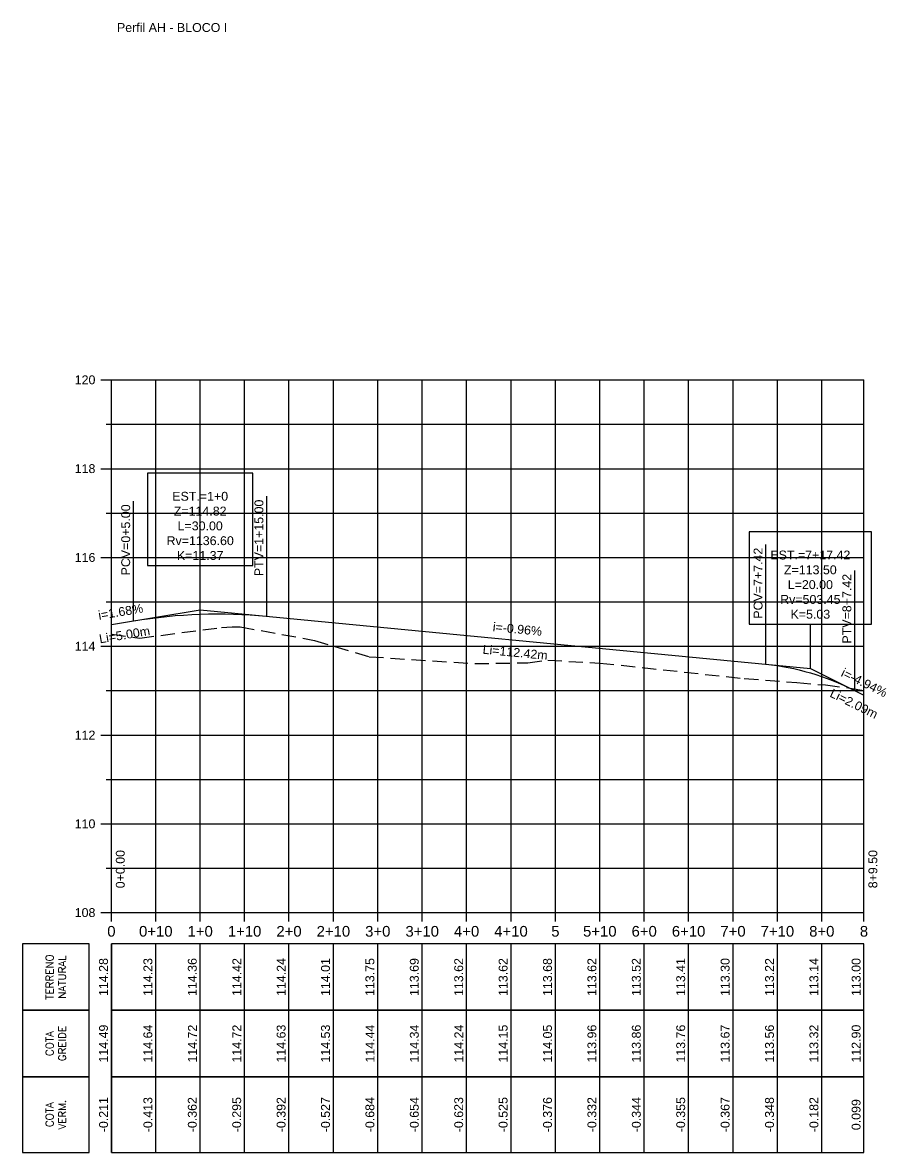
# Model space of a CAD drawing. Header units: metres. Extents: x 436314 to 439216, y 9612307 to 9615043.
# Drawn here: x 438462.1 to 438656.6, y 9612320.5 to 9612575 of the extents above; entities that cross this region are included whole.
import ezdxf

# ---------------------------------------------------------------- set-up
doc = ezdxf.new("R2010")
doc.units = ezdxf.units.M
doc.linetypes.add('HIDDEN', pattern=[9.525, 6.35, -3.175])
for name, color, linetype in [('Borda', 1, 'Continuous'), ('Cota', 2, 'Continuous'), ('COTA-TN', 7, 'Continuous'), ('Estacas', 7, 'Continuous'), ('Malha', 251, 'Continuous'), ('Perfil visualização', 7, 'Continuous'), ('PIs', 2, 'Continuous'), ('Plataforma 1', 10, 'Continuous'), ('Terreno', 3, 'HIDDEN'), ('TEXTO', 7, 'Continuous'), ('TXT-Curvas', 7, 'Continuous'), ('TXT-Estacas', 7, 'Continuous'), ('TXT-Perfil', 7, 'Continuous')]:
    doc.layers.add(name, color=color, linetype=linetype)
doc.styles.add('ARIAL', font='arial.ttf')
doc.styles.add('ROMANS', font='romans.shx')

msp = doc.modelspace()

# ---------------------------------------------------------------- linework, layer by layer
at = {"layer": 'Borda', "color": 3, "linetype": 'Continuous', "lineweight": -3}
for p, q in [((438479.68, 9612494.49), (438482.08, 9612494.49)), ((438480.88, 9612484.49), (438482.08, 9612484.49)), ((438479.68, 9612474.49), (438482.08, 9612474.49)), ((438480.88, 9612464.49), (438482.08, 9612464.49)), ((438479.68, 9612454.49), (438482.08, 9612454.49)), ((438480.88, 9612444.49), (438482.08, 9612444.49)), ((438479.68, 9612434.49), (438482.08, 9612434.49)), ((438480.88, 9612424.49), (438482.08, 9612424.49)), ((438479.68, 9612414.49), (438482.08, 9612414.49)), ((438480.88, 9612404.49), (438482.08, 9612404.49)), ((438479.68, 9612394.49), (438482.08, 9612394.49)), ((438480.88, 9612384.49), (438482.08, 9612384.49)), ((438479.68, 9612374.49), (438482.08, 9612374.49))]:
    msp.add_line(p, q, dxfattribs=at)
at = {"layer": 'Borda', "color": 1, "linetype": 'Continuous', "lineweight": -3}
for p, q in [((438482.08, 9612374.49), (438482.08, 9612494.49)), ((438482.08, 9612494.49), (438651.58, 9612494.49)), ((438651.58, 9612374.49), (438651.58, 9612494.49)), ((438482.08, 9612374.49), (438651.58, 9612374.49))]:
    msp.add_line(p, q, dxfattribs=at)
at = {"layer": 'COTA-TN', "color": 8, "linetype": 'Continuous', "lineweight": -3}
for p, q in [((438482.08, 9612320.49), (438482.08, 9612367.49)), ((438492.08, 9612320.49), (438492.08, 9612367.49)), ((438502.08, 9612320.49), (438502.08, 9612367.49)), ((438512.08, 9612320.49), (438512.08, 9612367.49)), ((438522.08, 9612320.49), (438522.08, 9612367.49)), ((438532.08, 9612320.49), (438532.08, 9612367.49)), ((438542.08, 9612320.49), (438542.08, 9612367.49)), ((438552.08, 9612320.49), (438552.08, 9612367.49)), ((438562.08, 9612320.49), (438562.08, 9612367.49)), ((438572.08, 9612320.49), (438572.08, 9612367.49)), ((438582.08, 9612320.49), (438582.08, 9612367.49)), ((438592.08, 9612320.49), (438592.08, 9612367.49)), ((438602.08, 9612320.49), (438602.08, 9612367.49)), ((438612.08, 9612320.49), (438612.08, 9612367.49)), ((438622.08, 9612320.49), (438622.08, 9612367.49)), ((438632.08, 9612320.49), (438632.08, 9612367.49)), ((438642.08, 9612320.49), (438642.08, 9612367.49)), ((438651.58, 9612320.49), (438651.58, 9612367.49))]:
    msp.add_line(p, q, dxfattribs=at)
for points in [[(438477.08, 9612352.49), (438477.08, 9612367.49), (438462.08, 9612367.49), (438462.08, 9612352.49)], [(438482.08, 9612352.49), (438651.58, 9612352.49), (438651.58, 9612367.49), (438482.08, 9612367.49)], [(438477.08, 9612337.49), (438477.08, 9612352.49), (438462.08, 9612352.49), (438462.08, 9612337.49)], [(438482.08, 9612337.49), (438651.58, 9612337.49), (438651.58, 9612352.49), (438482.08, 9612352.49)], [(438477.08, 9612320.49), (438477.08, 9612337.49), (438462.08, 9612337.49), (438462.08, 9612320.49)], [(438482.08, 9612320.49), (438651.58, 9612320.49), (438651.58, 9612337.49), (438482.08, 9612337.49)]]:
    msp.add_3dface(points, dxfattribs=at)
at = {"layer": 'Estacas', "color": 3, "linetype": 'Continuous', "lineweight": -3}
for p, q in [((438482.08, 9612372.49), (438482.08, 9612374.49)), ((438492.08, 9612372.49), (438492.08, 9612374.49)), ((438502.08, 9612372.49), (438502.08, 9612374.49)), ((438512.08, 9612372.49), (438512.08, 9612374.49)), ((438522.08, 9612372.49), (438522.08, 9612374.49)), ((438532.08, 9612372.49), (438532.08, 9612374.49)), ((438542.08, 9612372.49), (438542.08, 9612374.49)), ((438552.08, 9612372.49), (438552.08, 9612374.49)), ((438562.08, 9612372.49), (438562.08, 9612374.49)), ((438572.08, 9612372.49), (438572.08, 9612374.49)), ((438582.08, 9612372.49), (438582.08, 9612374.49)), ((438592.08, 9612372.49), (438592.08, 9612374.49)), ((438602.08, 9612372.49), (438602.08, 9612374.49)), ((438612.08, 9612372.49), (438612.08, 9612374.49)), ((438622.08, 9612372.49), (438622.08, 9612374.49)), ((438632.08, 9612372.49), (438632.08, 9612374.49)), ((438642.08, 9612372.49), (438642.08, 9612374.49)), ((438651.58, 9612372.49), (438651.58, 9612374.49))]:
    msp.add_line(p, q, dxfattribs=at)
at = {"layer": 'Malha', "color": 251, "linetype": 'Continuous', "lineweight": -3}
for p, q in [((438482.08, 9612494.49), (438651.58, 9612494.49)), ((438482.08, 9612374.49), (438482.08, 9612494.49)), ((438492.08, 9612374.49), (438492.08, 9612494.49)), ((438502.08, 9612374.49), (438502.08, 9612494.49)), ((438512.08, 9612374.49), (438512.08, 9612494.49)), ((438522.08, 9612374.49), (438522.08, 9612494.49)), ((438532.08, 9612374.49), (438532.08, 9612494.49)), ((438542.08, 9612374.49), (438542.08, 9612494.49)), ((438552.08, 9612374.49), (438552.08, 9612494.49)), ((438562.08, 9612374.49), (438562.08, 9612494.49)), ((438572.08, 9612374.49), (438572.08, 9612494.49)), ((438582.08, 9612374.49), (438582.08, 9612494.49)), ((438592.08, 9612374.49), (438592.08, 9612494.49)), ((438602.08, 9612374.49), (438602.08, 9612494.49)), ((438612.08, 9612374.49), (438612.08, 9612494.49)), ((438622.08, 9612374.49), (438622.08, 9612494.49)), ((438632.08, 9612374.49), (438632.08, 9612494.49)), ((438642.08, 9612374.49), (438642.08, 9612494.49)), ((438651.58, 9612374.49), (438651.58, 9612494.49)), ((438482.08, 9612484.49), (438651.58, 9612484.49)), ((438482.08, 9612474.49), (438651.58, 9612474.49)), ((438482.08, 9612464.49), (438651.58, 9612464.49)), ((438482.08, 9612454.49), (438651.58, 9612454.49)), ((438482.08, 9612444.49), (438651.58, 9612444.49)), ((438482.08, 9612434.49), (438651.58, 9612434.49)), ((438482.08, 9612424.49), (438651.58, 9612424.49)), ((438482.08, 9612414.49), (438651.58, 9612414.49)), ((438482.08, 9612404.49), (438651.58, 9612404.49)), ((438482.08, 9612394.49), (438651.58, 9612394.49)), ((438482.08, 9612384.49), (438651.58, 9612384.49)), ((438482.08, 9612374.49), (438651.58, 9612374.49))]:
    msp.add_line(p, q, dxfattribs=at)
at = {"layer": 'PIs', "color": 2, "linetype": 'Continuous', "lineweight": -3}
for p, q in [((438482.08, 9612374.49), (438482.08, 9612494.49)), ((438651.58, 9612374.49), (438651.58, 9612494.49))]:
    msp.add_line(p, q, dxfattribs=at)
at = {"layer": 'Plataforma 1', "color": 10, "linetype": 'Continuous', "lineweight": -3, "ltscale": 2}
for p, q in [((438482.08, 9612439.36), (438502.08, 9612442.71)), ((438502.08, 9612442.71), (438639.5, 9612429.48)), ((438487.08, 9612440.2), (438488.96, 9612440.5)), ((438488.96, 9612440.5), (438490.83, 9612440.77)), ((438490.83, 9612440.77), (438492.71, 9612441)), ((438492.71, 9612441), (438494.58, 9612441.21)), ((438494.58, 9612441.21), (438496.46, 9612441.39)), ((438496.46, 9612441.39), (438498.33, 9612441.53)), ((438498.33, 9612441.53), (438500.21, 9612441.64)), ((438500.21, 9612441.64), (438502.08, 9612441.73)), ((438502.08, 9612441.73), (438503.96, 9612441.78)), ((438503.96, 9612441.78), (438505.83, 9612441.8)), ((438505.83, 9612441.8), (438507.71, 9612441.79)), ((438507.71, 9612441.79), (438509.58, 9612441.74)), ((438509.58, 9612441.74), (438511.46, 9612441.67)), ((438511.46, 9612441.67), (438513.33, 9612441.57)), ((438513.33, 9612441.57), (438515.21, 9612441.43)), ((438515.21, 9612441.43), (438517.08, 9612441.27)), ((438629.5, 9612430.44), (438630.75, 9612430.3)), ((438630.75, 9612430.3), (438632, 9612430.14)), ((438632, 9612430.14), (438633.25, 9612429.94)), ((438633.25, 9612429.94), (438634.5, 9612429.71)), ((438634.5, 9612429.71), (438635.75, 9612429.45)), ((438635.75, 9612429.45), (438637, 9612429.16)), ((438637, 9612429.16), (438638.25, 9612428.84)), ((438638.25, 9612428.84), (438639.5, 9612428.48)), ((438639.5, 9612429.48), (438651.58, 9612423.51)), ((438639.5, 9612428.48), (438640.75, 9612428.1)), ((438640.75, 9612428.1), (438642, 9612427.68)), ((438642, 9612427.68), (438643.25, 9612427.24)), ((438643.25, 9612427.24), (438644.5, 9612426.76)), ((438644.5, 9612426.76), (438645.75, 9612426.25)), ((438645.75, 9612426.25), (438647, 9612425.71)), ((438647, 9612425.71), (438648.25, 9612425.14)), ((438648.25, 9612425.14), (438649.5, 9612424.54))]:
    msp.add_line(p, q, dxfattribs=at)
at = {"layer": 'Terreno', "color": 3, "linetype": 'HIDDEN', "lineweight": -3, "ltscale": 0.5}
for p, q in [((438488.49, 9612436.32), (438506.9, 9612438.74)), ((438506.9, 9612438.74), (438509.25, 9612438.87)), ((438509.25, 9612438.87), (438511.12, 9612438.87)), ((438511.12, 9612438.87), (438527.82, 9612435.82)), ((438482.08, 9612437.26), (438482.15, 9612437.25)), ((438482.15, 9612437.25), (438488.49, 9612436.32)), ((438527.82, 9612435.82), (438540.16, 9612432.14)), ((438540.16, 9612432.14), (438563.91, 9612430.58)), ((438563.91, 9612430.58), (438575.87, 9612430.78)), ((438575.87, 9612430.78), (438580.35, 9612431.34)), ((438580.35, 9612431.34), (438592.12, 9612430.72)), ((438592.12, 9612430.72), (438624.62, 9612427.21)), ((438624.62, 9612427.21), (438636.42, 9612426.31)), ((438636.42, 9612426.31), (438642.92, 9612425.77)), ((438642.92, 9612425.77), (438648.49, 9612425.07)), ((438648.49, 9612425.07), (438651.58, 9612424.5))]:
    msp.add_line(p, q, dxfattribs=at)
at = {"layer": 'TXT-Curvas', "color": 7, "linetype": 'Continuous', "lineweight": -3}
for p, q in [((438490.25, 9612473.51), (438490.25, 9612452.71)), ((438513.91, 9612473.51), (438490.25, 9612473.51)), ((438513.91, 9612452.71), (438513.91, 9612473.51)), ((438517.08, 9612441.27), (438517.08, 9612468.27)), ((438487.08, 9612440.2), (438487.08, 9612467.2)), ((438625.73, 9612460.28), (438625.73, 9612439.48)), ((438653.27, 9612460.28), (438625.73, 9612460.28)), ((438653.27, 9612439.48), (438653.27, 9612460.28)), ((438629.5, 9612430.44), (438629.5, 9612457.44)), ((438490.25, 9612452.71), (438513.91, 9612452.71)), ((438502.08, 9612442.71), (438502.08, 9612452.71)), ((438649.5, 9612424.54), (438649.5, 9612451.54)), ((438625.73, 9612439.48), (438653.27, 9612439.48)), ((438639.5, 9612429.48), (438639.5, 9612439.48))]:
    msp.add_line(p, q, dxfattribs=at)

# ---------------------------------------------------------------- texts
at = {"layer": 'Cota', "color": 2, "linetype": 'Continuous', "lineweight": -3, "char_height": 2, "attachment_point": 6, "style": 'ARIAL'}
for s, insert in [('{\\C256;120  }', (438478.48, 9612494.49)), ('{\\C256;118  }', (438478.48, 9612474.49)), ('{\\C256;116  }', (438478.48, 9612454.49)), ('{\\C256;114  }', (438478.48, 9612434.49)), ('{\\C256;112  }', (438478.48, 9612414.49)), ('{\\C256;110  }', (438478.48, 9612394.49)), ('{\\C256;108  }', (438478.48, 9612374.49))]:
    msp.add_mtext(s, dxfattribs=dict(at, insert=insert))
at = {"layer": 'Estacas', "color": 7, "linetype": 'Continuous', "lineweight": -3, "char_height": 2.4, "attachment_point": 2, "style": 'ARIAL'}
for s, insert in [('{\\C256;0}', (438482.08, 9612371.49)), ('{\\C256;0+10}', (438492.08, 9612371.49)), ('{\\C256;1+0}', (438502.08, 9612371.49)), ('{\\C256;1+10}', (438512.08, 9612371.49)), ('{\\C256;2+0}', (438522.08, 9612371.49)), ('{\\C256;2+10}', (438532.08, 9612371.49)), ('{\\C256;3+0}', (438542.08, 9612371.49)), ('{\\C256;3+10}', (438552.08, 9612371.49)), ('{\\C256;4+0}', (438562.08, 9612371.49)), ('{\\C256;4+10}', (438572.08, 9612371.49)), ('{\\C256;5}', (438582.08, 9612371.49)), ('{\\C256;5+10}', (438592.08, 9612371.49)), ('{\\C256;6+0}', (438602.08, 9612371.49)), ('{\\C256;6+10}', (438612.08, 9612371.49)), ('{\\C256;7+0}', (438622.08, 9612371.49)), ('{\\C256;7+10}', (438632.08, 9612371.49)), ('{\\C256;8+0}', (438642.08, 9612371.49)), ('{\\C256;8}', (438651.58, 9612371.49))]:
    msp.add_mtext(s, dxfattribs=dict(at, insert=insert))
at = {"layer": 'Perfil visualização', "color": 7, "linetype": 'Continuous', "lineweight": -3, "char_height": 1.7, "attachment_point": 5, "rotation": 90, "style": 'ROMANS'}
for s, insert in [('{\\C256;TERRENO\\PNATURAL}', (438469.58, 9612359.99)), ('{\\C256;COTA\\PGREIDE}', (438469.58, 9612344.99)), ('{\\C256;COTA\\PVERM.}', (438469.58, 9612328.99))]:
    msp.add_mtext(s, dxfattribs=dict(at, insert=insert))
at = {"layer": 'TEXTO', "color": 4, "linetype": 'Continuous', "lineweight": -3, "insert": (438483.34, 9612572.83), "char_height": 2, "attachment_point": 7, "style": 'ARIAL'}
msp.add_mtext('Perfil AH - BLOCO I', dxfattribs=at)
at = {"layer": 'TEXTO', "color": 7, "linetype": 'Continuous', "lineweight": -3, "char_height": 2, "style": 'ARIAL'}
for s, insert, attachment_point, rotation in [('i=1.68%', (438484.33, 9612441.26), 8, 9.5144), ('Li=5.00m', (438484.87, 9612438.06), 2, 9.5144), ('i=-0.96%', (438573.43, 9612437.35), 8, 354.4968), ('Li=112.42m', (438573.12, 9612434.11), 2, 354.4968), ('i=-4.94%', (438651.2, 9612425.37), 8, 333.7289), ('Li=2.09m', (438649.77, 9612422.46), 2, 333.7289)]:
    msp.add_mtext(s, dxfattribs=dict(at, insert=insert, attachment_point=attachment_point, rotation=rotation))
at = {"layer": 'TXT-Curvas', "color": 7, "linetype": 'Continuous', "lineweight": -3, "char_height": 2, "attachment_point": 8, "style": 'ARIAL'}
for s, insert in [('EST.=1+0\\PZ=114.82\\PL=30.00\\PRv=1136.60\\PK=11.37', (438502.08, 9612453.91)), ('EST.=7+17.42\\PZ=113.50\\PL=20.00\\PRv=503.45\\PK=5.03', (438639.5, 9612440.68))]:
    msp.add_mtext(s, dxfattribs=dict(at, insert=insert))
at = {"layer": 'TXT-Curvas', "color": 7, "linetype": 'Continuous', "lineweight": -3, "char_height": 2, "attachment_point": 9, "rotation": 90, "style": 'ARIAL'}
for s, insert in [('{\\C256;PCV=0+5.00}', (438486.33, 9612466.45)), ('{\\C256;PTV=1+15.00}', (438516.33, 9612467.52)), ('{\\C256;PCV=7+7.42}', (438628.75, 9612456.69)), ('{\\C256;PTV=8+7.42}', (438648.75, 9612450.79))]:
    msp.add_mtext(s, dxfattribs=dict(at, insert=insert))
at = {"layer": 'TXT-Estacas', "color": 7, "linetype": 'Continuous', "lineweight": -3, "char_height": 2, "attachment_point": 2, "rotation": 90, "style": 'ARIAL'}
for s, insert in [('0+0.00', (438483.08, 9612384.29)), ('8+9.50', (438652.58, 9612384.29))]:
    msp.add_mtext(s, dxfattribs=dict(at, insert=insert))
at = {"layer": 'TXT-Perfil', "color": 7, "linetype": 'Continuous', "lineweight": -3, "char_height": 2, "attachment_point": 8, "rotation": 90, "style": 'ARIAL'}
for s, insert in [('114.28', (438481.33, 9612359.99)), ('114.23', (438491.33, 9612359.99)), ('114.36', (438501.33, 9612359.99)), ('114.42', (438511.33, 9612359.99)), ('114.24', (438521.33, 9612359.99)), ('114.01', (438531.33, 9612359.99)), ('113.75', (438541.33, 9612359.99)), ('113.69', (438551.33, 9612359.99)), ('113.62', (438561.33, 9612359.99)), ('113.62', (438571.33, 9612359.99)), ('113.68', (438581.33, 9612359.99)), ('113.62', (438591.33, 9612359.99)), ('113.52', (438601.33, 9612359.99)), ('113.41', (438611.33, 9612359.99)), ('113.30', (438621.33, 9612359.99)), ('113.22', (438631.33, 9612359.99)), ('113.14', (438641.33, 9612359.99)), ('113.00', (438650.83, 9612359.99)), ('114.49', (438481.33, 9612344.99)), ('114.64', (438491.33, 9612344.99)), ('114.72', (438501.33, 9612344.99)), ('114.72', (438511.33, 9612344.99)), ('114.63', (438521.33, 9612344.99)), ('114.53', (438531.33, 9612344.99)), ('114.44', (438541.33, 9612344.99)), ('114.34', (438551.33, 9612344.99)), ('114.24', (438561.33, 9612344.99)), ('114.15', (438571.33, 9612344.99)), ('114.05', (438581.33, 9612344.99)), ('113.96', (438591.33, 9612344.99)), ('113.86', (438601.33, 9612344.99)), ('113.76', (438611.33, 9612344.99)), ('113.67', (438621.33, 9612344.99)), ('113.56', (438631.33, 9612344.99)), ('113.32', (438641.33, 9612344.99)), ('112.90', (438650.83, 9612344.99)), ('-0.211', (438481.33, 9612328.99)), ('-0.413', (438491.33, 9612328.99)), ('-0.362', (438501.33, 9612328.99)), ('-0.295', (438511.33, 9612328.99)), ('-0.392', (438521.33, 9612328.99)), ('-0.527', (438531.33, 9612328.99)), ('-0.684', (438541.33, 9612328.99)), ('-0.654', (438551.33, 9612328.99)), ('-0.623', (438561.33, 9612328.99)), ('-0.525', (438571.33, 9612328.99)), ('-0.376', (438581.33, 9612328.99)), ('-0.332', (438591.33, 9612328.99)), ('-0.344', (438601.33, 9612328.99)), ('-0.355', (438611.33, 9612328.99)), ('-0.367', (438621.33, 9612328.99)), ('-0.348', (438631.33, 9612328.99)), ('-0.182', (438641.33, 9612328.99)), ('0.099', (438650.83, 9612328.99))]:
    msp.add_mtext(s, dxfattribs=dict(at, insert=insert))

doc.saveas('drawing.dxf')
